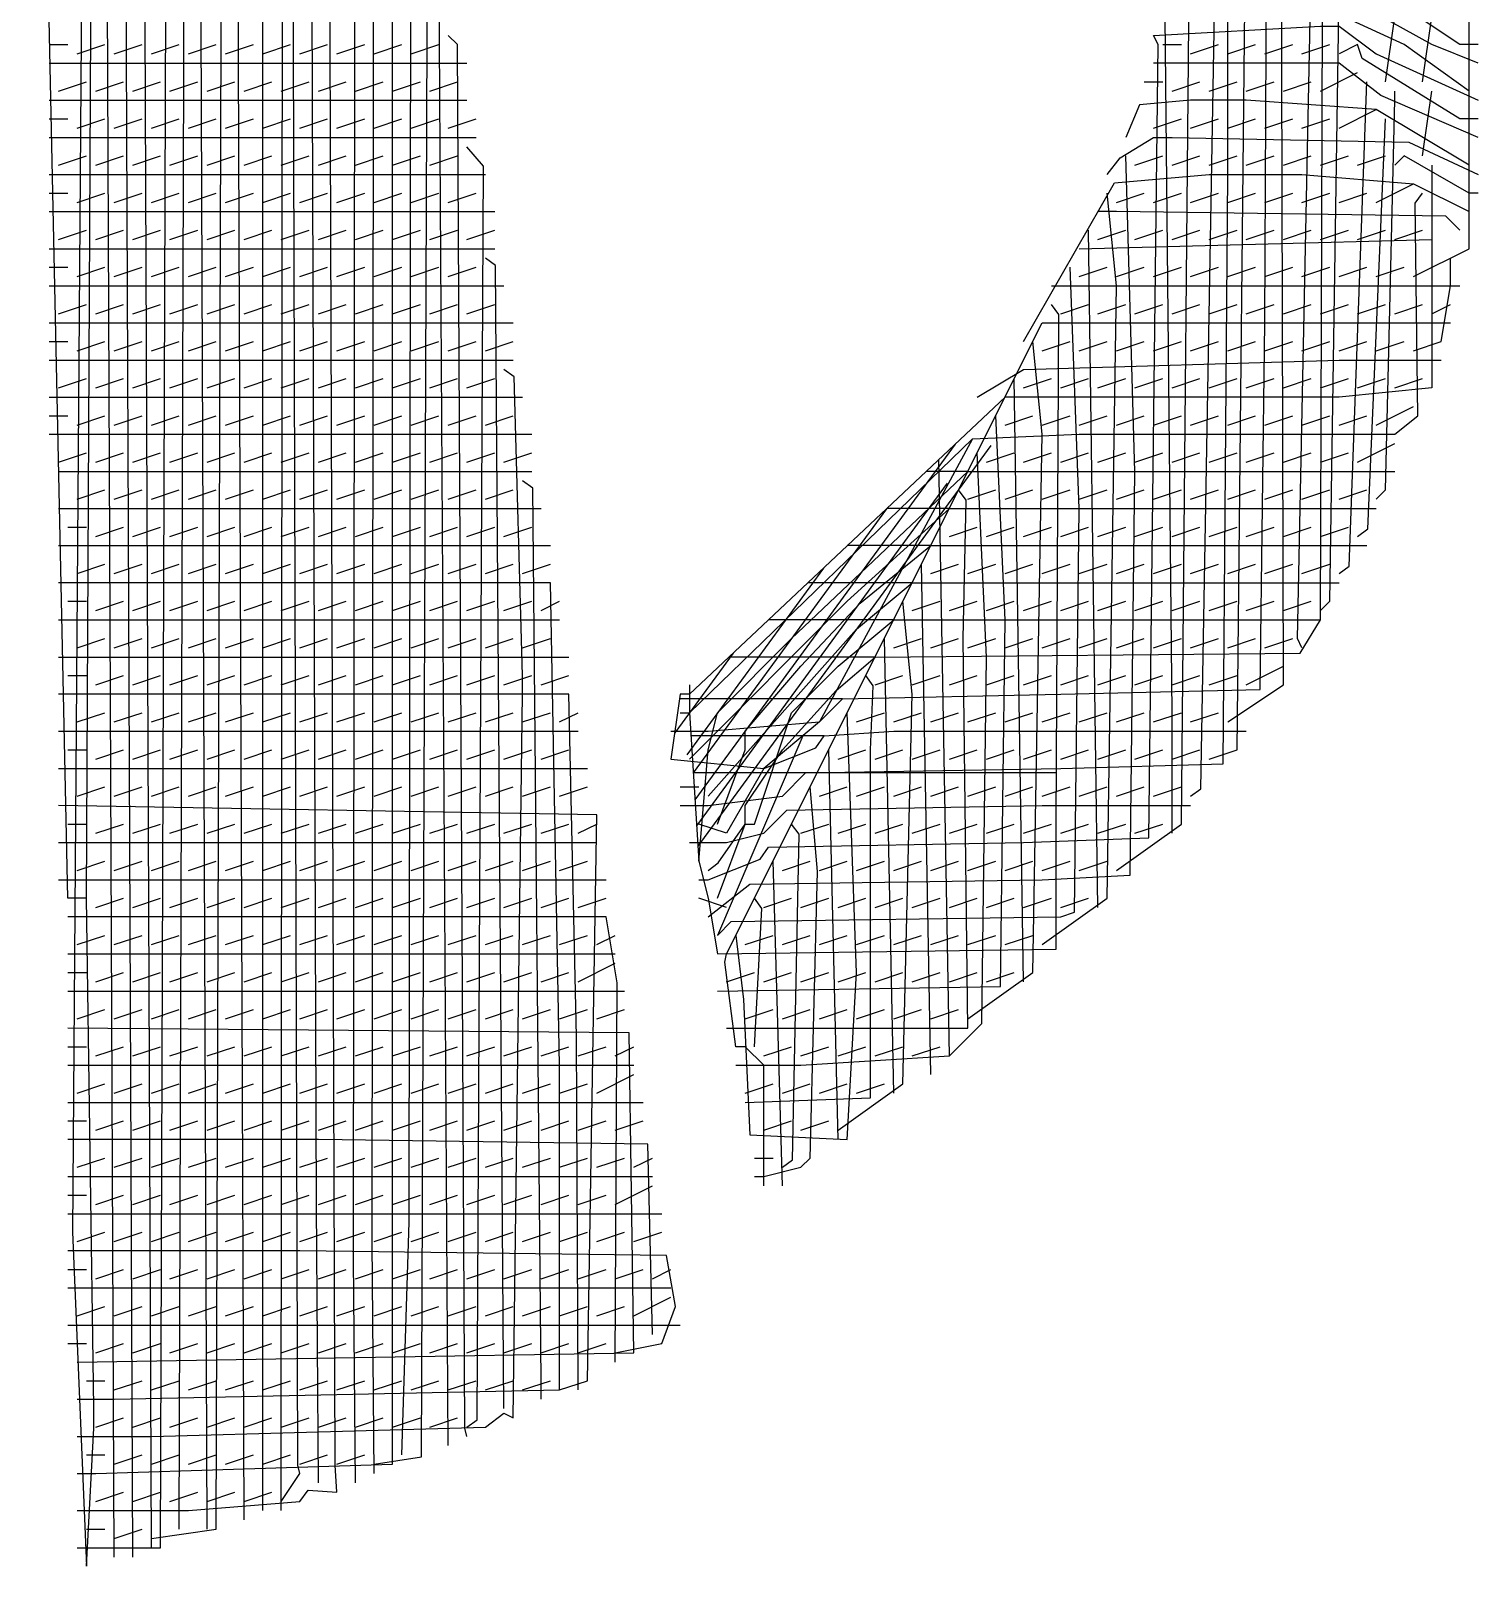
# Model space of a CAD drawing. Header units: inches. Extents: x -97096 to 280004, y -37912 to 97116.
# Drawn here: x 92687 to 93530, y 79913 to 80807 of the extents above; entities that cross this region are included whole.
import ezdxf

# ---------------------------------------------------------------- set-up
doc = ezdxf.new("R2010")
doc.units = ezdxf.units.IN
doc.header["$LTSCALE"] = 1000
doc.header["$MEASUREMENT"] = 0
doc.layers.add('GPS提资', color=1, linetype='Continuous')
doc.layers.add('TK', color=101, linetype='Continuous')

# ---------------------------------------------------------------- blocks, each defined once
blk = doc.blocks.new('A0-150')
at = {"layer": 'TK'}
for p, q in [((168410.32, 118481.29), (168321.16, 118316.48)), ((168400.19, 118478.27), (168248.68, 118271.08)), ((168420.93, 118477.4), (168250.36, 118244.14)), ((168407.62, 118462.38), (168383.3, 118462.38)), ((168395.5, 118455.5), (168249.62, 118256)), ((168360.11, 118440.56), (168247.7, 118286.82)), ((168396.81, 118440.76), (168360.33, 118440.76)), ((168386, 118419.15), (168337.37, 118419.15)), ((168323.44, 118406.04), (168243.95, 118297.33)), ((168375.19, 118397.53), (168314.4, 118397.53)), ((168364.39, 118375.92), (168291.44, 118375.92)), ((168270.85, 118356.55), (168236.87, 118310.07)), ((168353.58, 118354.3), (168268.47, 118354.3)), ((168334.67, 118329.99), (168239.71, 118329.99)), ((168321.16, 118316.48), (168288.73, 118289.46)), ((168323.86, 118308.37), (168246.35, 118308.37)), ((168311.43, 118308.37), (168261.72, 118192.19)), ((168459.11, 118286.76), (168247.7, 118286.76)), ((168288.73, 118289.46), (168267.12, 118251.63))]:
    blk.add_line(p, q, dxfattribs=at)
for points in [[(167975.32, 119289.15), (167975.32, 119283.75), (167953.7, 119251.33), (167948.3, 119251.33), (167921.28, 119175.67), (167894.26, 119143.25), (167886.16, 118019.27), (167894.26, 117824.74), (167898.58, 117905.25), (167898.58, 117917.14), (167894.26, 118213.81), (167883.45, 118213.81), (167864.54, 119100.02), (167864.54, 119229.71), (167899.67, 119254.03), (167905.07, 119251.33), (168001.8, 119293.47), (168007.74, 119289.15)], [(167996.93, 117857.16), (167996.93, 119299.96)], [(168007.74, 117862.56), (168018.55, 117878.78), (168017.47, 117883.64), (168013.14, 119283.75), (168002.34, 119294.56)], [(167986.12, 117851.76), (167980.72, 119251.33)], [(168007.74, 117857.16), (168008.82, 119245.38), (168013.14, 119251.33)], [(167932.09, 117840.95), (167969.91, 117846.35), (167974.24, 119180.54), (167969.91, 119229.71)], [(168029.35, 117873.37), (168028.27, 118034.94), (168023.95, 119218.9), (167986.12, 119218.9), (167894.26, 119186.48), (167888.86, 119181.08), (167861.84, 119175.67)], [(167964.51, 117846.35), (167959.11, 119208.1)], [(167948.3, 117846.35), (167952.62, 119180.54), (167948.3, 119186.48)], [(167888.86, 117835.55), (167937.49, 117835.55), (167941.81, 119127.58), (167937.49, 119164.87)], [(167888.86, 117857.16), (167953.7, 117857.16), (168018.55, 117862.56), (168023.41, 117869.05), (168040.16, 117867.97), (168039.08, 117883.64), (168034.76, 119154.06), (167953.7, 119154.06), (167923.98, 119151.36), (167910.47, 119137.85), (167878.05, 119132.44), (167861.84, 119132.44)], [(167932.09, 117835.55), (167926.68, 119143.25)], [(167921.28, 117830.14), (167915.88, 119121.64)], [(167910.47, 117830.14), (167905.07, 119100.02)], [(168050.97, 117873.37), (168049.89, 118003.6), (168050.97, 119089.21), (167861.84, 119089.21)], [(167894.26, 118213.81), (167898.58, 119072.46), (167894.26, 119078.41)], [(168061.78, 117878.78), (168060.7, 118013.33), (168061.78, 119024.37), (167861.84, 119024.37)], [(167888.86, 117878.78), (167899.67, 117878.78), (168072.58, 117884.18), (168072.58, 117889.58), (168072.58, 118959.52), (167867.24, 118959.52)], [(168526.5, 118251.63), (168526.5, 118321.88), (168521.09, 118862.26), (168516.77, 118868.2), (168516.77, 118921.16), (168521.09, 118927.1)], [(168077.99, 117889.58), (168082.31, 118025.22), (168083.39, 118894.68), (167867.24, 118894.68)], [(168494.08, 118230.02), (168531.9, 118257.04), (168537.31, 118829.83), (168542.71, 118883.87)], [(168240.1, 118267.85), (168256.31, 118267.85), (168299.54, 118273.25), (168313.05, 118286.76), (168461.65, 118289.46), (168556.22, 118292.16), (168558.92, 118635.3), (168558.92, 118878.47)], [(168537.31, 118273.25), (168543.25, 118277.57), (168553.52, 118862.26)], [(168061.78, 117884.18), (168089.34, 117888.5), (168093.12, 118813.08), (168088.8, 118840.64), (168083.39, 118846.04)], [(168667, 118575.86), (168699.42, 118592.07), (168699.42, 118721.76), (168699.42, 118754.18), (168694.01, 118775.8), (168677.8, 118773.09), (168548.11, 118851.45), (168521.09, 118851.45)], [(168548.11, 118294.86), (168564.32, 118300.27), (168569.73, 118808.22), (168575.13, 118819.03)], [(168558.92, 118316.48), (168591.34, 118338.09), (168590.26, 118769.85), (168591.34, 118813.62)], [(168234.7, 118311.08), (168256.31, 118311.08), (168321.16, 118316.48), (168334.67, 118329.99), (168461.65, 118332.69), (168577.83, 118335.39), (168580.54, 118548.84), (168581.62, 118791.47), (168585.94, 118797.41)], [(168105.01, 117894.99), (168099.6, 118775.8), (168094.2, 118781.2)], [(168704.82, 118710.95), (168694.01, 118710.95), (168596.75, 118775.8), (168591.34, 118770.39)], [(168704.82, 118700.14), (168677.8, 118710.95), (168580.54, 118764.99), (168526.5, 118764.99)], [(168602.15, 118359.71), (168599.45, 118365.11), (168607.55, 118754.18)], [(168612.96, 118381.32), (168618.36, 118386.73), (168623.77, 118743.37), (168623.77, 118748.78)], [(168699.42, 118683.93), (168661.59, 118710.95), (168591.34, 118743.37), (168521.09, 118743.37)], [(168261.72, 118213.81), (168277.93, 118257.04), (168277.93, 118267.85), (168299.54, 118300.27), (168330.88, 118334.85), (168353.58, 118354.3), (168601.07, 118356.47), (168612.96, 118375.92), (168614.04, 118726.62), (168618.36, 118732.57)], [(168250.91, 118224.62), (168256.31, 118224.62), (168286.57, 118236.5), (168291.44, 118243.53), (168440.04, 118246.23), (168512.99, 118248.93), (168518.39, 118710.95), (168515.69, 118716.36), (168612.96, 118721.76), (168623.77, 118721.76), (168645.38, 118705.55), (168704.82, 118678.53)], [(168650.78, 118689.34), (168656.19, 118727.16)], [(168672.4, 118689.34), (168677.8, 118727.16)], [(168115.81, 117900.39), (168114.73, 117905.25), (168110.41, 118710.95), (168105.01, 118716.36)], [(167872.65, 118710.95), (167883.45, 118710.95)], [(167888.86, 118705.55), (167905.07, 118710.95)], [(167910.47, 118705.55), (167926.68, 118710.95)], [(167932.09, 118705.55), (167948.3, 118710.95)], [(167953.7, 118705.55), (167969.91, 118710.95)], [(167975.32, 118705.55), (167991.53, 118710.95)], [(167996.93, 118705.55), (168013.14, 118710.95)], [(168018.55, 118705.55), (168034.76, 118710.95)], [(168040.16, 118705.55), (168056.37, 118710.95)], [(168061.78, 118705.55), (168077.99, 118710.95)], [(168083.39, 118705.55), (168099.6, 118710.95)], [(168521.09, 118710.95), (168531.9, 118710.95)], [(168537.31, 118705.55), (168553.52, 118710.95)], [(168558.92, 118705.55), (168575.13, 118710.95)], [(168580.54, 118705.55), (168596.75, 118710.95)], [(168602.15, 118705.55), (168618.36, 118710.95)], [(168704.82, 118667.72), (168694.01, 118667.72), (168637.28, 118702.85), (168634.57, 118710.95), (168623.77, 118705.55)], [(167872.65, 118700.14), (168115.81, 118700.14)], [(168704.82, 118656.91), (168648.08, 118681.23), (168623.77, 118700.14), (168515.69, 118700.14)], [(168612.96, 118683.93), (168634.57, 118694.74)], [(167878.05, 118683.93), (167894.26, 118689.34)], [(167899.67, 118683.93), (167915.88, 118689.34)], [(167921.28, 118683.93), (167937.49, 118689.34)], [(167942.9, 118683.93), (167959.11, 118689.34)], [(167964.51, 118683.93), (167980.72, 118689.34)], [(167986.12, 118683.93), (168002.34, 118689.34)], [(168007.74, 118683.93), (168023.95, 118689.34)], [(168029.35, 118683.93), (168045.57, 118689.34)], [(168050.97, 118683.93), (168067.18, 118689.34)], [(168072.58, 118683.93), (168088.8, 118689.34)], [(168094.2, 118683.93), (168110.41, 118689.34)], [(168510.29, 118689.34), (168521.09, 118689.34)], [(168526.5, 118683.93), (168542.71, 118689.34)], [(168548.11, 118683.93), (168564.32, 118689.34)], [(168569.73, 118683.93), (168585.94, 118689.34)], [(168591.34, 118683.93), (168607.55, 118689.34)], [(168623.77, 118402.94), (168629.71, 118407.26), (168639.98, 118689.34)], [(167872.65, 118678.53), (168115.81, 118678.53)], [(168699.42, 118640.7), (168645.38, 118673.13), (168569.73, 118678.53), (168537.31, 118678.53), (168507.59, 118675.83), (168499.48, 118656.91)], [(168645.38, 118446.17), (168650.78, 118451.57), (168656.19, 118678.53), (168656.19, 118683.93)], [(168672.4, 118646.11), (168677.8, 118683.93)], [(167872.65, 118667.72), (167883.45, 118667.72)], [(167888.86, 118662.32), (167905.07, 118667.72)], [(167910.47, 118662.32), (167926.68, 118667.72)], [(167932.09, 118662.32), (167948.3, 118667.72)], [(167953.7, 118662.32), (167969.91, 118667.72)], [(167975.32, 118662.32), (167991.53, 118667.72)], [(167996.93, 118662.32), (168013.14, 118667.72)], [(168018.55, 118662.32), (168034.76, 118667.72)], [(168040.16, 118662.32), (168056.37, 118667.72)], [(168061.78, 118662.32), (168077.99, 118667.72)], [(168083.39, 118662.32), (168099.6, 118667.72)], [(168105.01, 118662.32), (168121.22, 118667.72)], [(168515.69, 118662.32), (168531.9, 118667.72)], [(168537.31, 118662.32), (168553.52, 118667.72)], [(168558.92, 118662.32), (168575.13, 118667.72)], [(168580.54, 118662.32), (168596.75, 118667.72)], [(168602.15, 118662.32), (168618.36, 118667.72)], [(168623.77, 118662.32), (168645.38, 118673.13)], [(168634.57, 118424.55), (168640.52, 118428.88), (168650.78, 118667.72)], [(167872.65, 118656.91), (168121.22, 118656.91)], [(168115.81, 117905.79), (168121.76, 117910.12), (168125.54, 118640.16), (168115.81, 118651.51)], [(168488.67, 118635.3), (168496.24, 118645.03), (168515.69, 118656.91), (168526.5, 118656.91), (168664.29, 118654.21), (168704.82, 118635.3)], [(167878.05, 118640.7), (167894.26, 118646.11)], [(167899.67, 118640.7), (167915.88, 118646.11)], [(167921.28, 118640.7), (167937.49, 118646.11)], [(167942.9, 118640.7), (167959.11, 118646.11)], [(167964.51, 118640.7), (167980.72, 118646.11)], [(167986.12, 118640.7), (168002.34, 118646.11)], [(168007.74, 118640.7), (168023.95, 118646.11)], [(168029.35, 118640.7), (168045.57, 118646.11)], [(168050.97, 118640.7), (168067.18, 118646.11)], [(168072.58, 118640.7), (168088.8, 118646.11)], [(168094.2, 118640.7), (168110.41, 118646.11)], [(168677.8, 118640.7), (168677.8, 118511.01), (168623.77, 118505.61), (168429.23, 118505.61), (168245.5, 118332.69), (168240.1, 118332.69), (168234.7, 118294.86), (168288.73, 118289.46), (168319, 118301.35), (168323.86, 118308.37), (168364.39, 118311.08), (168569.73, 118311.08)], [(168256.31, 118203), (168280.63, 118221.91), (168450.85, 118224.62), (168502.18, 118227.32), (168504.88, 118462.38), (168499.48, 118646.11)], [(168504.88, 118640.7), (168521.09, 118646.11)], [(168526.5, 118640.7), (168542.71, 118646.11)], [(168548.11, 118640.7), (168564.32, 118646.11)], [(168569.73, 118640.7), (168585.94, 118646.11)], [(168591.34, 118640.7), (168607.55, 118646.11)], [(168612.96, 118640.7), (168629.17, 118646.11)], [(168634.57, 118640.7), (168650.78, 118646.11)], [(168704.82, 118624.49), (168699.42, 118624.49), (168661.59, 118646.11), (168656.19, 118640.7)], [(167872.65, 118635.3), (168126.62, 118635.3)], [(168440.04, 118538.03), (168493, 118630.44), (168548.11, 118635.3), (168602.15, 118635.3), (168667, 118629.9), (168699.42, 118613.68)], [(167872.65, 118624.49), (167883.45, 118624.49)], [(167888.86, 118619.09), (167905.07, 118624.49)], [(167910.47, 118619.09), (167926.68, 118624.49)], [(167932.09, 118619.09), (167948.3, 118624.49)], [(167953.7, 118619.09), (167969.91, 118624.49)], [(167975.32, 118619.09), (167991.53, 118624.49)], [(167996.93, 118619.09), (168013.14, 118624.49)], [(168018.55, 118619.09), (168034.76, 118624.49)], [(168040.16, 118619.09), (168056.37, 118624.49)], [(168061.78, 118619.09), (168077.99, 118624.49)], [(168083.39, 118619.09), (168099.6, 118624.49)], [(168105.01, 118619.09), (168121.22, 118624.49)], [(168240.1, 118321.88), (168245.5, 118321.88), (168410.32, 118481.29), (168472.46, 118483.99), (168656.19, 118483.99), (168669.7, 118494.8), (168668.08, 118618.55), (168672.4, 118624.49)], [(168450.85, 118186.79), (168488.67, 118213.81), (168494.08, 118570.45), (168488.67, 118624.49)], [(168494.08, 118619.09), (168510.29, 118624.49)], [(168515.69, 118619.09), (168531.9, 118624.49)], [(168537.31, 118619.09), (168553.52, 118624.49)], [(168558.92, 118619.09), (168575.13, 118624.49)], [(168580.54, 118619.09), (168596.75, 118624.49)], [(168602.15, 118619.09), (168618.36, 118624.49)], [(168623.77, 118619.09), (168639.98, 118624.49)], [(168645.38, 118619.09), (168667, 118629.9)], [(167872.65, 118613.68), (168132.03, 118613.68)], [(168694.01, 118602.88), (168685.91, 118610.98), (168494.08, 118613.68), (168483.27, 118613.68)], [(167878.05, 118597.47), (167894.26, 118602.88)], [(167899.67, 118597.47), (167915.88, 118602.88)], [(167921.28, 118597.47), (167937.49, 118602.88)], [(167942.9, 118597.47), (167959.11, 118602.88)], [(167964.51, 118597.47), (167980.72, 118602.88)], [(167986.12, 118597.47), (168002.34, 118602.88)], [(168007.74, 118597.47), (168023.95, 118602.88)], [(168029.35, 118597.47), (168045.57, 118602.88)], [(168050.97, 118597.47), (168067.18, 118602.88)], [(168072.58, 118597.47), (168088.8, 118602.88)], [(168094.2, 118597.47), (168110.41, 118602.88)], [(168115.81, 118597.47), (168132.03, 118602.88)], [(168472.46, 118592.07), (168677.8, 118597.47)], [(168483.27, 118208.4), (168477.87, 118602.88)], [(168483.27, 118597.47), (168499.48, 118602.88)], [(168504.88, 118597.47), (168521.09, 118602.88)], [(168526.5, 118597.47), (168542.71, 118602.88)], [(168548.11, 118597.47), (168564.32, 118602.88)], [(168569.73, 118597.47), (168585.94, 118602.88)], [(168591.34, 118597.47), (168607.55, 118602.88)], [(168612.96, 118597.47), (168629.17, 118602.88)], [(168634.57, 118597.47), (168650.78, 118602.88)], [(168656.19, 118597.47), (168672.4, 118602.88)], [(167872.65, 118592.07), (168132.03, 118592.07)], [(168137.43, 117916.6), (168132.57, 118582.34), (168126.62, 118586.67)], [(168667, 118532.63), (168683.21, 118538.03), (168688.61, 118570.45), (168688.61, 118586.67)], [(167872.65, 118581.26), (167883.45, 118581.26)], [(167888.86, 118575.86), (167905.07, 118581.26)], [(167910.47, 118575.86), (167926.68, 118581.26)], [(167932.09, 118575.86), (167948.3, 118581.26)], [(167953.7, 118575.86), (167969.91, 118581.26)], [(167975.32, 118575.86), (167991.53, 118581.26)], [(167996.93, 118575.86), (168013.14, 118581.26)], [(168018.55, 118575.86), (168034.76, 118581.26)], [(168040.16, 118575.86), (168056.37, 118581.26)], [(168061.78, 118575.86), (168077.99, 118581.26)], [(168083.39, 118575.86), (168099.6, 118581.26)], [(168105.01, 118575.86), (168121.22, 118581.26)], [(168261.72, 118192.19), (168269.82, 118200.3), (168461.65, 118203), (168469.76, 118205.7), (168472.46, 118440.76), (168467.06, 118581.26)], [(168472.46, 118575.86), (168488.67, 118581.26)], [(168494.08, 118575.86), (168510.29, 118581.26)], [(168515.69, 118575.86), (168531.9, 118581.26)], [(168537.31, 118575.86), (168553.52, 118581.26)], [(168558.92, 118575.86), (168575.13, 118581.26)], [(168580.54, 118575.86), (168596.75, 118581.26)], [(168602.15, 118575.86), (168618.36, 118581.26)], [(168623.77, 118575.86), (168639.98, 118581.26)], [(168645.38, 118575.86), (168661.59, 118581.26)], [(167872.65, 118570.45), (168137.43, 118570.45)], [(168456.25, 118570.45), (168694.01, 118570.45)], [(167878.05, 118554.24), (167894.26, 118559.65)], [(167899.67, 118554.24), (167915.88, 118559.65)], [(167921.28, 118554.24), (167937.49, 118559.65)], [(167942.9, 118554.24), (167959.11, 118559.65)], [(167964.51, 118554.24), (167980.72, 118559.65)], [(167986.12, 118554.24), (168002.34, 118559.65)], [(168007.74, 118554.24), (168023.95, 118559.65)], [(168029.35, 118554.24), (168045.57, 118559.65)], [(168050.97, 118554.24), (168067.18, 118559.65)], [(168072.58, 118554.24), (168088.8, 118559.65)], [(168094.2, 118554.24), (168110.41, 118559.65)], [(168115.81, 118554.24), (168132.03, 118559.65)], [(168245.5, 118338.09), (168245.5, 118321.88), (168250.91, 118235.42), (168256.31, 118213.81), (168261.72, 118181.39), (168458.95, 118184.09), (168458.95, 118257.04), (168460.57, 118553.7), (168456.25, 118559.65)], [(168461.65, 118554.24), (168477.87, 118559.65)], [(168483.27, 118554.24), (168499.48, 118559.65)], [(168504.88, 118554.24), (168521.09, 118559.65)], [(168526.5, 118554.24), (168542.71, 118559.65)], [(168548.11, 118554.24), (168564.32, 118559.65)], [(168569.73, 118554.24), (168585.94, 118559.65)], [(168591.34, 118554.24), (168607.55, 118559.65)], [(168612.96, 118554.24), (168629.17, 118559.65)], [(168634.57, 118554.24), (168650.78, 118559.65)], [(168656.19, 118554.24), (168672.4, 118559.65)], [(168677.8, 118554.24), (168688.61, 118559.65)], [(167872.65, 118548.84), (168142.83, 118548.84)], [(168288.73, 118046.29), (168288.73, 118116.54), (168277.93, 118127.35), (168272.52, 118127.35), (168266.04, 118176.52), (168267.12, 118181.39), (168450.85, 118548.84), (168688.61, 118548.84)], [(167872.65, 118538.03), (167883.45, 118538.03)], [(167888.86, 118532.63), (167905.07, 118538.03)], [(167910.47, 118532.63), (167926.68, 118538.03)], [(167932.09, 118532.63), (167948.3, 118538.03)], [(167953.7, 118532.63), (167969.91, 118538.03)], [(167975.32, 118532.63), (167991.53, 118538.03)], [(167996.93, 118532.63), (168013.14, 118538.03)], [(168018.55, 118532.63), (168034.76, 118538.03)], [(168040.16, 118532.63), (168056.37, 118538.03)], [(168061.78, 118532.63), (168077.99, 118538.03)], [(168083.39, 118532.63), (168099.6, 118538.03)], [(168105.01, 118532.63), (168121.22, 118538.03)], [(168126.62, 118532.63), (168142.83, 118538.03)], [(168407.62, 118143.56), (168445.44, 118170.58), (168450.85, 118483.99), (168445.44, 118538.03)], [(168450.85, 118532.63), (168467.06, 118538.03)], [(168472.46, 118532.63), (168488.67, 118538.03)], [(168494.08, 118532.63), (168510.29, 118538.03)], [(168515.69, 118532.63), (168531.9, 118538.03)], [(168537.31, 118532.63), (168553.52, 118538.03)], [(168558.92, 118532.63), (168575.13, 118538.03)], [(168580.54, 118532.63), (168596.75, 118538.03)], [(168602.15, 118532.63), (168618.36, 118538.03)], [(168623.77, 118532.63), (168639.98, 118538.03)], [(168645.38, 118532.63), (168661.59, 118538.03)], [(167872.65, 118527.22), (168142.83, 118527.22)], [(168413.02, 118505.61), (168440.04, 118521.82), (168623.77, 118527.22), (168683.21, 118527.22)], [(167878.05, 118511.01), (167894.26, 118516.42)], [(167888.86, 117900.39), (167932.09, 117900.39), (168126.62, 117905.79), (168137.43, 117913.9), (168142.83, 117911.2), (168148.24, 118332.69), (168148.24, 118343.5), (168143.37, 118517.5), (168137.43, 118521.82)], [(167899.67, 118511.01), (167915.88, 118516.42)], [(167921.28, 118511.01), (167937.49, 118516.42)], [(167942.9, 118511.01), (167959.11, 118516.42)], [(167964.51, 118511.01), (167980.72, 118516.42)], [(167986.12, 118511.01), (168002.34, 118516.42)], [(168007.74, 118511.01), (168023.95, 118516.42)], [(168029.35, 118511.01), (168045.57, 118516.42)], [(168050.97, 118511.01), (168067.18, 118516.42)], [(168072.58, 118511.01), (168088.8, 118516.42)], [(168094.2, 118511.01), (168110.41, 118516.42)], [(168115.81, 118511.01), (168132.03, 118516.42)], [(168440.04, 118165.17), (168434.64, 118516.42)], [(168440.04, 118511.01), (168456.25, 118516.42)], [(168461.65, 118511.01), (168477.87, 118516.42)], [(168483.27, 118511.01), (168499.48, 118516.42)], [(168504.88, 118511.01), (168521.09, 118516.42)], [(168526.5, 118511.01), (168542.71, 118516.42)], [(168548.11, 118511.01), (168564.32, 118516.42)], [(168569.73, 118511.01), (168585.94, 118516.42)], [(168591.34, 118511.01), (168607.55, 118516.42)], [(168612.96, 118511.01), (168629.17, 118516.42)], [(168634.57, 118511.01), (168650.78, 118516.42)], [(168656.19, 118511.01), (168672.4, 118516.42)], [(167872.65, 118505.61), (168148.24, 118505.61)], [(168645.38, 118489.4), (168667, 118500.21)], [(167872.65, 118494.8), (167883.45, 118494.8)], [(167888.86, 118489.4), (167905.07, 118494.8)], [(167910.47, 118489.4), (167926.68, 118494.8)], [(167932.09, 118489.4), (167948.3, 118494.8)], [(167953.7, 118489.4), (167969.91, 118494.8)], [(167975.32, 118489.4), (167991.53, 118494.8)], [(167996.93, 118489.4), (168013.14, 118494.8)], [(168018.55, 118489.4), (168034.76, 118494.8)], [(168040.16, 118489.4), (168056.37, 118494.8)], [(168061.78, 118489.4), (168077.99, 118494.8)], [(168083.39, 118489.4), (168099.6, 118494.8)], [(168105.01, 118489.4), (168121.22, 118494.8)], [(168126.62, 118489.4), (168142.83, 118494.8)], [(168261.72, 118159.77), (168426.53, 118162.47), (168429.23, 118375.92), (168423.83, 118494.8)], [(168429.23, 118489.4), (168445.44, 118494.8)], [(168450.85, 118489.4), (168467.06, 118494.8)], [(168472.46, 118489.4), (168488.67, 118494.8)], [(168494.08, 118489.4), (168510.29, 118494.8)], [(168515.69, 118489.4), (168531.9, 118494.8)], [(168537.31, 118489.4), (168553.52, 118494.8)], [(168558.92, 118489.4), (168575.13, 118494.8)], [(168580.54, 118489.4), (168596.75, 118494.8)], [(168602.15, 118489.4), (168618.36, 118494.8)], [(168623.77, 118489.4), (168639.98, 118494.8)], [(167872.65, 118483.99), (168153.64, 118483.99)], [(167878.05, 118467.78), (167894.26, 118473.19)], [(167899.67, 118467.78), (167915.88, 118473.19)], [(167921.28, 118467.78), (167937.49, 118473.19)], [(167942.9, 118467.78), (167959.11, 118473.19)], [(167964.51, 118467.78), (167980.72, 118473.19)], [(167986.12, 118467.78), (168002.34, 118473.19)], [(168007.74, 118467.78), (168023.95, 118473.19)], [(168029.35, 118467.78), (168045.57, 118473.19)], [(168050.97, 118467.78), (168067.18, 118473.19)], [(168072.58, 118467.78), (168088.8, 118473.19)], [(168094.2, 118467.78), (168110.41, 118473.19)], [(168115.81, 118467.78), (168132.03, 118473.19)], [(168137.43, 118467.78), (168153.64, 118473.19)], [(168272.52, 118116.54), (168310.35, 118116.54), (168396.81, 118121.94), (168415.72, 118140.86), (168418.42, 118354.3), (168413.02, 118473.19)], [(168418.42, 118467.78), (168434.64, 118473.19)], [(168440.04, 118467.78), (168456.25, 118473.19)], [(168461.65, 118467.78), (168477.87, 118473.19)], [(168483.27, 118467.78), (168499.48, 118473.19)], [(168504.88, 118467.78), (168521.09, 118473.19)], [(168526.5, 118467.78), (168542.71, 118473.19)], [(168548.11, 118467.78), (168564.32, 118473.19)], [(168569.73, 118467.78), (168585.94, 118473.19)], [(168591.34, 118467.78), (168607.55, 118473.19)], [(168612.96, 118467.78), (168629.17, 118473.19)], [(168634.57, 118467.78), (168656.19, 118478.59)], [(167878.05, 118462.38), (168153.64, 118462.38)], [(168250.91, 118235.42), (168256.31, 118300.27), (168261.72, 118321.88), (168304.95, 118365.11), (168407.62, 118462.38), (168656.19, 118462.38)], [(168396.81, 118121.94), (168390.71, 118469.36)], [(168159.04, 117922.01), (168159.04, 117932.81), (168154.18, 118452.65), (168148.24, 118456.98)], [(167888.86, 118446.17), (167905.07, 118451.57)], [(167910.47, 118446.17), (167926.68, 118451.57)], [(167932.09, 118446.17), (167948.3, 118451.57)], [(167953.7, 118446.17), (167969.91, 118451.57)], [(167975.32, 118446.17), (167991.53, 118451.57)], [(167996.93, 118446.17), (168013.14, 118451.57)], [(168018.55, 118446.17), (168034.76, 118451.57)], [(168040.16, 118446.17), (168056.37, 118451.57)], [(168061.78, 118446.17), (168077.99, 118451.57)], [(168083.39, 118446.17), (168099.6, 118451.57)], [(168105.01, 118446.17), (168121.22, 118451.57)], [(168126.62, 118446.17), (168142.83, 118451.57)], [(168267.12, 118138.16), (168407.62, 118138.16), (168404.91, 118365.11), (168406.54, 118445.63), (168402.21, 118451.57)], [(168407.62, 118446.17), (168423.83, 118451.57)], [(168429.23, 118446.17), (168445.44, 118451.57)], [(168450.85, 118446.17), (168467.06, 118451.57)], [(168472.46, 118446.17), (168488.67, 118451.57)], [(168494.08, 118446.17), (168510.29, 118451.57)], [(168515.69, 118446.17), (168531.9, 118451.57)], [(168537.31, 118446.17), (168553.52, 118451.57)], [(168558.92, 118446.17), (168575.13, 118451.57)], [(168580.54, 118446.17), (168596.75, 118451.57)], [(168602.15, 118446.17), (168618.36, 118451.57)], [(168623.77, 118446.17), (168639.98, 118451.57)], [(167878.05, 118440.76), (168159.04, 118440.76)], [(168245.5, 118294.86), (168337.37, 118386.73), (168396.81, 118440.76), (168645.38, 118440.76)], [(167883.45, 118429.96), (167894.26, 118429.96)], [(167899.67, 118424.55), (167915.88, 118429.96)], [(167921.28, 118424.55), (167937.49, 118429.96)], [(167942.9, 118424.55), (167959.11, 118429.96)], [(167964.51, 118424.55), (167980.72, 118429.96)], [(167986.12, 118424.55), (168002.34, 118429.96)], [(168007.74, 118424.55), (168023.95, 118429.96)], [(168029.35, 118424.55), (168045.57, 118429.96)], [(168050.97, 118424.55), (168067.18, 118429.96)], [(168072.58, 118424.55), (168088.8, 118429.96)], [(168094.2, 118424.55), (168110.41, 118429.96)], [(168115.81, 118424.55), (168132.03, 118429.96)], [(168137.43, 118424.55), (168153.64, 118429.96)], [(168396.81, 118424.55), (168413.02, 118429.96)], [(168418.42, 118424.55), (168434.64, 118429.96)], [(168440.04, 118424.55), (168456.25, 118429.96)], [(168461.65, 118424.55), (168477.87, 118429.96)], [(168483.27, 118424.55), (168499.48, 118429.96)], [(168504.88, 118424.55), (168521.09, 118429.96)], [(168526.5, 118424.55), (168542.71, 118429.96)], [(168548.11, 118424.55), (168564.32, 118429.96)], [(168569.73, 118424.55), (168585.94, 118429.96)], [(168591.34, 118424.55), (168607.55, 118429.96)], [(168612.96, 118424.55), (168629.17, 118429.96)], [(167878.05, 118419.15), (168164.45, 118419.15)], [(168261.72, 118257.04), (168277.93, 118300.27), (168277.93, 118311.08), (168310.35, 118348.9), (168344.93, 118385.65), (168386, 118419.15), (168639.98, 118419.15)], [(167888.86, 118402.94), (167905.07, 118408.34)], [(167910.47, 118402.94), (167926.68, 118408.34)], [(167932.09, 118402.94), (167948.3, 118408.34)], [(167953.7, 118402.94), (167969.91, 118408.34)], [(167975.32, 118402.94), (167991.53, 118408.34)], [(167996.93, 118402.94), (168013.14, 118408.34)], [(168018.55, 118402.94), (168034.76, 118408.34)], [(168040.16, 118402.94), (168056.37, 118408.34)], [(168061.78, 118402.94), (168077.99, 118408.34)], [(168083.39, 118402.94), (168099.6, 118408.34)], [(168105.01, 118402.94), (168121.22, 118408.34)], [(168126.62, 118402.94), (168142.83, 118408.34)], [(168148.24, 118402.94), (168164.45, 118408.34)], [(168386, 118111.14), (168380.6, 118408.34)], [(168386, 118402.94), (168402.21, 118408.34)], [(168407.62, 118402.94), (168423.83, 118408.34)], [(168429.23, 118402.94), (168445.44, 118408.34)], [(168450.85, 118402.94), (168467.06, 118408.34)], [(168472.46, 118402.94), (168488.67, 118408.34)], [(168494.08, 118402.94), (168510.29, 118408.34)], [(168515.69, 118402.94), (168531.9, 118408.34)], [(168537.31, 118402.94), (168553.52, 118408.34)], [(168558.92, 118402.94), (168575.13, 118408.34)], [(168580.54, 118402.94), (168596.75, 118408.34)], [(168602.15, 118402.94), (168618.36, 118408.34)], [(168169.85, 117927.41), (168169.85, 118116.54), (168164.45, 118397.53), (167878.05, 118397.53)], [(168256.31, 118273.25), (168342.77, 118370.52), (168375.19, 118397.53), (168623.77, 118397.53)], [(167883.45, 118386.73), (167894.26, 118386.73)], [(167899.67, 118381.32), (167915.88, 118386.73)], [(167921.28, 118381.32), (167937.49, 118386.73)], [(167942.9, 118381.32), (167959.11, 118386.73)], [(167964.51, 118381.32), (167980.72, 118386.73)], [(167986.12, 118381.32), (168002.34, 118386.73)], [(168007.74, 118381.32), (168023.95, 118386.73)], [(168029.35, 118381.32), (168045.57, 118386.73)], [(168050.97, 118381.32), (168067.18, 118386.73)], [(168072.58, 118381.32), (168088.8, 118386.73)], [(168094.2, 118381.32), (168110.41, 118386.73)], [(168115.81, 118381.32), (168132.03, 118386.73)], [(168137.43, 118381.32), (168153.64, 118386.73)], [(168159.04, 118381.32), (168169.85, 118386.73)], [(168331.96, 118078.71), (168369.79, 118105.73), (168375.19, 118332.69), (168369.79, 118386.73)], [(168375.19, 118381.32), (168391.41, 118386.73)], [(168396.81, 118381.32), (168413.02, 118386.73)], [(168418.42, 118381.32), (168434.64, 118386.73)], [(168440.04, 118381.32), (168456.25, 118386.73)], [(168461.65, 118381.32), (168477.87, 118386.73)], [(168483.27, 118381.32), (168499.48, 118386.73)], [(168504.88, 118381.32), (168521.09, 118386.73)], [(168526.5, 118381.32), (168542.71, 118386.73)], [(168548.11, 118381.32), (168564.32, 118386.73)], [(168569.73, 118381.32), (168585.94, 118386.73)], [(168591.34, 118381.32), (168607.55, 118386.73)], [(167878.05, 118375.92), (168169.85, 118375.92)], [(168256.31, 118230.02), (168262.26, 118234.34), (168277.93, 118257.04), (168283.33, 118257.04), (168304.95, 118321.88), (168331.96, 118348.9), (168364.39, 118375.92), (168612.96, 118375.92)], [(167888.86, 118359.71), (167905.07, 118365.11)], [(167910.47, 118359.71), (167926.68, 118365.11)], [(167932.09, 118359.71), (167948.3, 118365.11)], [(167953.7, 118359.71), (167969.91, 118365.11)], [(167975.32, 118359.71), (167991.53, 118365.11)], [(167996.93, 118359.71), (168013.14, 118365.11)], [(168018.55, 118359.71), (168034.76, 118365.11)], [(168040.16, 118359.71), (168056.37, 118365.11)], [(168061.78, 118359.71), (168077.99, 118365.11)], [(168083.39, 118359.71), (168099.6, 118365.11)], [(168105.01, 118359.71), (168121.22, 118365.11)], [(168126.62, 118359.71), (168142.83, 118365.11)], [(168148.24, 118359.71), (168164.45, 118365.11)], [(168364.39, 118100.33), (168358.98, 118365.11)], [(168364.39, 118359.71), (168380.6, 118365.11)], [(168386, 118359.71), (168402.21, 118365.11)], [(168407.62, 118359.71), (168423.83, 118365.11)], [(168429.23, 118359.71), (168445.44, 118365.11)], [(168450.85, 118359.71), (168467.06, 118365.11)], [(168472.46, 118359.71), (168488.67, 118365.11)], [(168494.08, 118359.71), (168510.29, 118365.11)], [(168515.69, 118359.71), (168531.9, 118365.11)], [(168537.31, 118359.71), (168553.52, 118365.11)], [(168558.92, 118359.71), (168575.13, 118365.11)], [(168580.54, 118359.71), (168596.75, 118365.11)], [(167878.05, 118354.3), (168175.26, 118354.3)], [(168569.73, 118338.09), (168591.34, 118348.9)], [(167883.45, 118343.5), (167894.26, 118343.5)], [(167899.67, 118338.09), (167915.88, 118343.5)], [(167921.28, 118338.09), (167937.49, 118343.5)], [(167942.9, 118338.09), (167959.11, 118343.5)], [(167964.51, 118338.09), (167980.72, 118343.5)], [(167986.12, 118338.09), (168002.34, 118343.5)], [(168007.74, 118338.09), (168023.95, 118343.5)], [(168029.35, 118338.09), (168045.57, 118343.5)], [(168050.97, 118338.09), (168067.18, 118343.5)], [(168072.58, 118338.09), (168088.8, 118343.5)], [(168094.2, 118338.09), (168110.41, 118343.5)], [(168115.81, 118338.09), (168132.03, 118343.5)], [(168137.43, 118338.09), (168153.64, 118343.5)], [(168159.04, 118338.09), (168175.26, 118343.5)], [(168277.93, 118094.93), (168350.88, 118097.63), (168350.88, 118300.27), (168352.5, 118337.55), (168348.18, 118343.5)], [(168353.58, 118338.09), (168369.79, 118343.5)], [(168375.19, 118338.09), (168391.41, 118343.5)], [(168396.81, 118338.09), (168413.02, 118343.5)], [(168418.42, 118338.09), (168434.64, 118343.5)], [(168440.04, 118338.09), (168456.25, 118343.5)], [(168461.65, 118338.09), (168477.87, 118343.5)], [(168483.27, 118338.09), (168499.48, 118343.5)], [(168504.88, 118338.09), (168521.09, 118343.5)], [(168526.5, 118338.09), (168542.71, 118343.5)], [(168548.11, 118338.09), (168564.32, 118343.5)], [(168180.66, 117927.41), (168179.58, 118133.29), (168175.26, 118332.69), (167878.05, 118332.69)], [(167888.86, 118316.48), (167905.07, 118321.88)], [(167910.47, 118316.48), (167926.68, 118321.88)], [(167932.09, 118316.48), (167948.3, 118321.88)], [(167953.7, 118316.48), (167969.91, 118321.88)], [(167975.32, 118316.48), (167991.53, 118321.88)], [(167996.93, 118316.48), (168013.14, 118321.88)], [(168018.55, 118316.48), (168034.76, 118321.88)], [(168040.16, 118316.48), (168056.37, 118321.88)], [(168061.78, 118316.48), (168077.99, 118321.88)], [(168083.39, 118316.48), (168099.6, 118321.88)], [(168105.01, 118316.48), (168121.22, 118321.88)], [(168126.62, 118316.48), (168142.83, 118321.88)], [(168148.24, 118316.48), (168164.45, 118321.88)], [(168169.85, 118316.48), (168180.66, 118321.88)], [(168272.52, 118192.19), (168276.85, 118154.91), (168280.63, 118076.01), (168337.37, 118073.31), (168342.77, 118170.58), (168337.37, 118321.88)], [(168342.77, 118316.48), (168358.98, 118321.88)], [(168364.39, 118316.48), (168380.6, 118321.88)], [(168386, 118316.48), (168402.21, 118321.88)], [(168407.62, 118316.48), (168423.83, 118321.88)], [(168429.23, 118316.48), (168445.44, 118321.88)], [(168450.85, 118316.48), (168467.06, 118321.88)], [(168472.46, 118316.48), (168488.67, 118321.88)], [(168494.08, 118316.48), (168510.29, 118321.88)], [(168515.69, 118316.48), (168531.9, 118321.88)], [(168537.31, 118316.48), (168553.52, 118321.88)], [(167878.05, 118311.08), (168180.66, 118311.08)], [(167883.45, 118300.27), (167894.26, 118300.27)], [(167899.67, 118294.86), (167915.88, 118300.27)], [(167921.28, 118294.86), (167937.49, 118300.27)], [(167942.9, 118294.86), (167959.11, 118300.27)], [(167964.51, 118294.86), (167980.72, 118300.27)], [(167986.12, 118294.86), (168002.34, 118300.27)], [(168007.74, 118294.86), (168023.95, 118300.27)], [(168029.35, 118294.86), (168045.57, 118300.27)], [(168050.97, 118294.86), (168067.18, 118300.27)], [(168072.58, 118294.86), (168088.8, 118300.27)], [(168094.2, 118294.86), (168110.41, 118300.27)], [(168115.81, 118294.86), (168132.03, 118300.27)], [(168137.43, 118294.86), (168153.64, 118300.27)], [(168159.04, 118294.86), (168175.26, 118300.27)], [(168331.96, 118073.31), (168326.56, 118300.27)], [(168331.96, 118294.86), (168348.18, 118300.27)], [(168353.58, 118294.86), (168369.79, 118300.27)], [(168375.19, 118294.86), (168391.41, 118300.27)], [(168396.81, 118294.86), (168413.02, 118300.27)], [(168418.42, 118294.86), (168434.64, 118300.27)], [(168440.04, 118294.86), (168456.25, 118300.27)], [(168461.65, 118294.86), (168477.87, 118300.27)], [(168483.27, 118294.86), (168499.48, 118300.27)], [(168504.88, 118294.86), (168521.09, 118300.27)], [(168526.5, 118294.86), (168542.71, 118300.27)], [(167878.05, 118289.46), (168186.06, 118289.46)], [(167888.86, 118273.25), (167905.07, 118278.65)], [(167910.47, 118273.25), (167926.68, 118278.65)], [(167932.09, 118273.25), (167948.3, 118278.65)], [(167953.7, 118273.25), (167969.91, 118278.65)], [(167975.32, 118273.25), (167991.53, 118278.65)], [(167996.93, 118273.25), (168013.14, 118278.65)], [(168018.55, 118273.25), (168034.76, 118278.65)], [(168040.16, 118273.25), (168056.37, 118278.65)], [(168061.78, 118273.25), (168077.99, 118278.65)], [(168083.39, 118273.25), (168099.6, 118278.65)], [(168105.01, 118273.25), (168121.22, 118278.65)], [(168126.62, 118273.25), (168142.83, 118278.65)], [(168148.24, 118273.25), (168164.45, 118278.65)], [(168169.85, 118273.25), (168186.06, 118278.65)], [(168240.1, 118278.65), (168250.91, 118278.65)], [(168283.33, 118051.7), (168288.73, 118051.7), (168310.35, 118057.1), (168315.75, 118062.5), (168320.08, 118229.48), (168315.75, 118278.65)], [(168321.16, 118273.25), (168337.37, 118278.65)], [(168342.77, 118273.25), (168358.98, 118278.65)], [(168364.39, 118273.25), (168380.6, 118278.65)], [(168386, 118273.25), (168402.21, 118278.65)], [(168407.62, 118273.25), (168423.83, 118278.65)], [(168429.23, 118273.25), (168445.44, 118278.65)], [(168450.85, 118273.25), (168467.06, 118278.65)], [(168472.46, 118273.25), (168488.67, 118278.65)], [(168494.08, 118273.25), (168510.29, 118278.65)], [(168515.69, 118273.25), (168531.9, 118278.65)], [(167888.86, 117922.01), (167910.47, 117922.01), (168169.85, 117927.41), (168186.06, 117932.81), (168191.47, 118262.44), (167878.05, 118267.85)], [(168245.5, 118246.23), (168267.12, 118246.23), (168288.73, 118251.63), (168302.24, 118265.14), (168450.85, 118267.85), (168537.31, 118267.85)], [(167883.45, 118257.04), (167894.26, 118257.04)], [(167899.67, 118251.63), (167915.88, 118257.04)], [(167921.28, 118251.63), (167937.49, 118257.04)], [(167942.9, 118251.63), (167959.11, 118257.04)], [(167964.51, 118251.63), (167980.72, 118257.04)], [(167986.12, 118251.63), (168002.34, 118257.04)], [(168007.74, 118251.63), (168023.95, 118257.04)], [(168029.35, 118251.63), (168045.57, 118257.04)], [(168050.97, 118251.63), (168067.18, 118257.04)], [(168072.58, 118251.63), (168088.8, 118257.04)], [(168094.2, 118251.63), (168110.41, 118257.04)], [(168115.81, 118251.63), (168132.03, 118257.04)], [(168137.43, 118251.63), (168153.64, 118257.04)], [(168159.04, 118251.63), (168175.26, 118257.04)], [(168180.66, 118251.63), (168191.47, 118257.04)], [(168267.12, 118251.63), (168250.91, 118257.04)], [(168299.54, 118057.1), (168305.49, 118061.42), (168309.27, 118251.09), (168304.95, 118257.04)], [(168310.35, 118251.63), (168326.56, 118257.04)], [(168331.96, 118251.63), (168348.18, 118257.04)], [(168353.58, 118251.63), (168369.79, 118257.04)], [(168375.19, 118251.63), (168391.41, 118257.04)], [(168396.81, 118251.63), (168413.02, 118257.04)], [(168418.42, 118251.63), (168434.64, 118257.04)], [(168440.04, 118251.63), (168456.25, 118257.04)], [(168461.65, 118251.63), (168477.87, 118257.04)], [(168483.27, 118251.63), (168499.48, 118257.04)], [(168504.88, 118251.63), (168521.09, 118257.04)], [(167878.05, 118246.23), (168191.47, 118246.23)], [(167888.86, 118230.02), (167905.07, 118235.42)], [(167910.47, 118230.02), (167926.68, 118235.42)], [(167932.09, 118230.02), (167948.3, 118235.42)], [(167953.7, 118230.02), (167969.91, 118235.42)], [(167975.32, 118230.02), (167991.53, 118235.42)], [(167996.93, 118230.02), (168013.14, 118235.42)], [(168018.55, 118230.02), (168034.76, 118235.42)], [(168040.16, 118230.02), (168056.37, 118235.42)], [(168061.78, 118230.02), (168077.99, 118235.42)], [(168083.39, 118230.02), (168099.6, 118235.42)], [(168105.01, 118230.02), (168121.22, 118235.42)], [(168126.62, 118230.02), (168142.83, 118235.42)], [(168148.24, 118230.02), (168164.45, 118235.42)], [(168169.85, 118230.02), (168186.06, 118235.42)], [(168299.54, 118046.29), (168294.14, 118235.42)], [(168299.54, 118230.02), (168315.75, 118235.42)], [(168321.16, 118230.02), (168337.37, 118235.42)], [(168342.77, 118230.02), (168358.98, 118235.42)], [(168364.39, 118230.02), (168380.6, 118235.42)], [(168386, 118230.02), (168402.21, 118235.42)], [(168407.62, 118230.02), (168423.83, 118235.42)], [(168429.23, 118230.02), (168445.44, 118235.42)], [(168450.85, 118230.02), (168467.06, 118235.42)], [(168472.46, 118230.02), (168488.67, 118235.42)], [(167878.05, 118224.62), (168196.87, 118224.62)], [(167899.67, 118208.4), (167915.88, 118213.81)], [(167921.28, 118208.4), (167937.49, 118213.81)], [(167942.9, 118208.4), (167959.11, 118213.81)], [(167964.51, 118208.4), (167980.72, 118213.81)], [(167986.12, 118208.4), (168002.34, 118213.81)], [(168007.74, 118208.4), (168023.95, 118213.81)], [(168029.35, 118208.4), (168045.57, 118213.81)], [(168050.97, 118208.4), (168067.18, 118213.81)], [(168072.58, 118208.4), (168088.8, 118213.81)], [(168094.2, 118208.4), (168110.41, 118213.81)], [(168115.81, 118208.4), (168132.03, 118213.81)], [(168137.43, 118208.4), (168153.64, 118213.81)], [(168159.04, 118208.4), (168175.26, 118213.81)], [(168180.66, 118208.4), (168196.87, 118213.81)], [(168267.12, 118208.4), (168250.91, 118213.81)], [(168283.33, 118127.35), (168287.65, 118207.86), (168283.33, 118213.81)], [(168288.73, 118208.4), (168304.95, 118213.81)], [(168310.35, 118208.4), (168326.56, 118213.81)], [(168331.96, 118208.4), (168348.18, 118213.81)], [(168353.58, 118208.4), (168369.79, 118213.81)], [(168375.19, 118208.4), (168391.41, 118213.81)], [(168396.81, 118208.4), (168413.02, 118213.81)], [(168418.42, 118208.4), (168434.64, 118213.81)], [(168440.04, 118208.4), (168456.25, 118213.81)], [(168461.65, 118208.4), (168477.87, 118213.81)], [(168202.27, 117943.62), (168203.36, 118164.63), (168196.87, 118203), (167883.45, 118203)], [(167888.86, 118186.79), (167905.07, 118192.19)], [(167910.47, 118186.79), (167926.68, 118192.19)], [(167932.09, 118186.79), (167948.3, 118192.19)], [(167953.7, 118186.79), (167969.91, 118192.19)], [(167975.32, 118186.79), (167991.53, 118192.19)], [(167996.93, 118186.79), (168013.14, 118192.19)], [(168018.55, 118186.79), (168034.76, 118192.19)], [(168040.16, 118186.79), (168056.37, 118192.19)], [(168061.78, 118186.79), (168077.99, 118192.19)], [(168083.39, 118186.79), (168099.6, 118192.19)], [(168105.01, 118186.79), (168121.22, 118192.19)], [(168126.62, 118186.79), (168142.83, 118192.19)], [(168148.24, 118186.79), (168164.45, 118192.19)], [(168169.85, 118186.79), (168186.06, 118192.19)], [(168191.47, 118186.79), (168202.27, 118192.19)], [(168277.93, 118186.79), (168294.14, 118192.19)], [(168299.54, 118186.79), (168315.75, 118192.19)], [(168321.16, 118186.79), (168337.37, 118192.19)], [(168342.77, 118186.79), (168358.98, 118192.19)], [(168364.39, 118186.79), (168380.6, 118192.19)], [(168386, 118186.79), (168402.21, 118192.19)], [(168407.62, 118186.79), (168423.83, 118192.19)], [(168429.23, 118186.79), (168445.44, 118192.19)], [(167883.45, 118181.39), (168202.27, 118181.39)], [(168180.66, 118165.17), (168202.27, 118175.98)], [(167883.45, 118170.58), (167894.26, 118170.58)], [(167899.67, 118165.17), (167915.88, 118170.58)], [(167921.28, 118165.17), (167937.49, 118170.58)], [(167942.9, 118165.17), (167959.11, 118170.58)], [(167964.51, 118165.17), (167980.72, 118170.58)], [(167986.12, 118165.17), (168002.34, 118170.58)], [(168007.74, 118165.17), (168023.95, 118170.58)], [(168029.35, 118165.17), (168045.57, 118170.58)], [(168050.97, 118165.17), (168067.18, 118170.58)], [(168072.58, 118165.17), (168088.8, 118170.58)], [(168094.2, 118165.17), (168110.41, 118170.58)], [(168115.81, 118165.17), (168132.03, 118170.58)], [(168137.43, 118165.17), (168153.64, 118170.58)], [(168159.04, 118165.17), (168175.26, 118170.58)], [(168267.12, 118165.17), (168283.33, 118170.58)], [(168288.73, 118165.17), (168304.95, 118170.58)], [(168310.35, 118165.17), (168326.56, 118170.58)], [(168331.96, 118165.17), (168348.18, 118170.58)], [(168353.58, 118165.17), (168369.79, 118170.58)], [(168375.19, 118165.17), (168391.41, 118170.58)], [(168396.81, 118165.17), (168413.02, 118170.58)], [(168418.42, 118165.17), (168434.64, 118170.58)], [(167883.45, 118159.77), (168207.68, 118159.77)], [(167888.86, 118143.56), (167905.07, 118148.96)], [(167910.47, 118143.56), (167926.68, 118148.96)], [(167932.09, 118143.56), (167948.3, 118148.96)], [(167953.7, 118143.56), (167969.91, 118148.96)], [(167975.32, 118143.56), (167991.53, 118148.96)], [(167996.93, 118143.56), (168013.14, 118148.96)], [(168018.55, 118143.56), (168034.76, 118148.96)], [(168040.16, 118143.56), (168056.37, 118148.96)], [(168061.78, 118143.56), (168077.99, 118148.96)], [(168083.39, 118143.56), (168099.6, 118148.96)], [(168105.01, 118143.56), (168121.22, 118148.96)], [(168126.62, 118143.56), (168142.83, 118148.96)], [(168148.24, 118143.56), (168164.45, 118148.96)], [(168169.85, 118143.56), (168186.06, 118148.96)], [(168191.47, 118143.56), (168207.68, 118148.96)], [(168277.93, 118143.56), (168294.14, 118148.96)], [(168299.54, 118143.56), (168315.75, 118148.96)], [(168321.16, 118143.56), (168337.37, 118148.96)], [(168342.77, 118143.56), (168358.98, 118148.96)], [(168364.39, 118143.56), (168380.6, 118148.96)], [(168386, 118143.56), (168402.21, 118148.96)], [(167888.86, 117943.62), (168213.08, 117949.02), (168210.38, 118135.45), (167883.45, 118138.16)], [(167883.45, 118127.35), (167894.26, 118127.35)], [(167899.67, 118121.94), (167915.88, 118127.35)], [(167921.28, 118121.94), (167937.49, 118127.35)], [(167942.9, 118121.94), (167959.11, 118127.35)], [(167964.51, 118121.94), (167980.72, 118127.35)], [(167986.12, 118121.94), (168002.34, 118127.35)], [(168007.74, 118121.94), (168023.95, 118127.35)], [(168029.35, 118121.94), (168045.57, 118127.35)], [(168050.97, 118121.94), (168067.18, 118127.35)], [(168072.58, 118121.94), (168088.8, 118127.35)], [(168094.2, 118121.94), (168110.41, 118127.35)], [(168115.81, 118121.94), (168132.03, 118127.35)], [(168137.43, 118121.94), (168153.64, 118127.35)], [(168159.04, 118121.94), (168175.26, 118127.35)], [(168180.66, 118121.94), (168196.87, 118127.35)], [(168202.27, 118121.94), (168213.08, 118127.35)], [(168288.73, 118121.94), (168304.95, 118127.35)], [(168310.35, 118121.94), (168326.56, 118127.35)], [(168331.96, 118121.94), (168348.18, 118127.35)], [(168353.58, 118121.94), (168369.79, 118127.35)], [(168375.19, 118121.94), (168391.41, 118127.35)], [(167883.45, 118116.54), (168213.08, 118116.54)], [(167888.86, 118100.33), (167905.07, 118105.73)], [(167910.47, 118100.33), (167926.68, 118105.73)], [(167932.09, 118100.33), (167948.3, 118105.73)], [(167953.7, 118100.33), (167969.91, 118105.73)], [(167975.32, 118100.33), (167991.53, 118105.73)], [(167996.93, 118100.33), (168013.14, 118105.73)], [(168018.55, 118100.33), (168034.76, 118105.73)], [(168040.16, 118100.33), (168056.37, 118105.73)], [(168061.78, 118100.33), (168077.99, 118105.73)], [(168083.39, 118100.33), (168099.6, 118105.73)], [(168105.01, 118100.33), (168121.22, 118105.73)], [(168126.62, 118100.33), (168142.83, 118105.73)], [(168148.24, 118100.33), (168164.45, 118105.73)], [(168169.85, 118100.33), (168186.06, 118105.73)], [(168191.47, 118100.33), (168213.08, 118111.14)], [(168277.93, 118100.33), (168294.14, 118105.73)], [(168299.54, 118100.33), (168315.75, 118105.73)], [(168321.16, 118100.33), (168337.37, 118105.73)], [(168342.77, 118100.33), (168358.98, 118105.73)], [(167883.45, 118094.93), (168218.49, 118094.93)], [(167883.45, 118084.12), (167894.26, 118084.12)], [(167899.67, 118078.71), (167915.88, 118084.12)], [(167921.28, 118078.71), (167937.49, 118084.12)], [(167942.9, 118078.71), (167959.11, 118084.12)], [(167964.51, 118078.71), (167980.72, 118084.12)], [(167986.12, 118078.71), (168002.34, 118084.12)], [(168007.74, 118078.71), (168023.95, 118084.12)], [(168029.35, 118078.71), (168045.57, 118084.12)], [(168050.97, 118078.71), (168067.18, 118084.12)], [(168072.58, 118078.71), (168088.8, 118084.12)], [(168094.2, 118078.71), (168110.41, 118084.12)], [(168115.81, 118078.71), (168132.03, 118084.12)], [(168137.43, 118078.71), (168153.64, 118084.12)], [(168159.04, 118078.71), (168175.26, 118084.12)], [(168180.66, 118078.71), (168196.87, 118084.12)], [(168202.27, 118078.71), (168218.49, 118084.12)], [(168288.73, 118078.71), (168304.95, 118084.12)], [(168310.35, 118078.71), (168326.56, 118084.12)], [(168223.89, 117959.83), (168221.19, 118070.61), (168029.35, 118073.31), (167883.45, 118073.31)], [(167888.86, 118057.1), (167905.07, 118062.5)], [(167910.47, 118057.1), (167926.68, 118062.5)], [(167932.09, 118057.1), (167948.3, 118062.5)], [(167953.7, 118057.1), (167969.91, 118062.5)], [(167975.32, 118057.1), (167991.53, 118062.5)], [(167996.93, 118057.1), (168013.14, 118062.5)], [(168018.55, 118057.1), (168034.76, 118062.5)], [(168040.16, 118057.1), (168056.37, 118062.5)], [(168061.78, 118057.1), (168077.99, 118062.5)], [(168083.39, 118057.1), (168099.6, 118062.5)], [(168105.01, 118057.1), (168121.22, 118062.5)], [(168126.62, 118057.1), (168142.83, 118062.5)], [(168148.24, 118057.1), (168164.45, 118062.5)], [(168169.85, 118057.1), (168186.06, 118062.5)], [(168191.47, 118057.1), (168207.68, 118062.5)], [(168213.08, 118057.1), (168223.89, 118062.5)], [(168283.33, 118062.5), (168294.14, 118062.5)], [(167883.45, 118051.7), (168223.89, 118051.7)], [(168202.27, 118035.48), (168223.89, 118046.29)], [(167883.45, 118040.89), (167894.26, 118040.89)], [(167899.67, 118035.48), (167915.88, 118040.89)], [(167921.28, 118035.48), (167937.49, 118040.89)], [(167942.9, 118035.48), (167959.11, 118040.89)], [(167964.51, 118035.48), (167980.72, 118040.89)], [(167986.12, 118035.48), (168002.34, 118040.89)], [(168007.74, 118035.48), (168023.95, 118040.89)], [(168029.35, 118035.48), (168045.57, 118040.89)], [(168050.97, 118035.48), (168067.18, 118040.89)], [(168072.58, 118035.48), (168088.8, 118040.89)], [(168094.2, 118035.48), (168110.41, 118040.89)], [(168115.81, 118035.48), (168132.03, 118040.89)], [(168137.43, 118035.48), (168153.64, 118040.89)], [(168159.04, 118035.48), (168175.26, 118040.89)], [(168180.66, 118035.48), (168196.87, 118040.89)], [(167883.45, 118030.08), (168229.29, 118030.08)], [(167888.86, 118013.87), (167905.07, 118019.27)], [(167910.47, 118013.87), (167926.68, 118019.27)], [(167932.09, 118013.87), (167948.3, 118019.27)], [(167953.7, 118013.87), (167969.91, 118019.27)], [(167975.32, 118013.87), (167991.53, 118019.27)], [(167996.93, 118013.87), (168013.14, 118019.27)], [(168018.55, 118013.87), (168034.76, 118019.27)], [(168040.16, 118013.87), (168056.37, 118019.27)], [(168061.78, 118013.87), (168077.99, 118019.27)], [(168083.39, 118013.87), (168099.6, 118019.27)], [(168105.01, 118013.87), (168121.22, 118019.27)], [(168126.62, 118013.87), (168142.83, 118019.27)], [(168148.24, 118013.87), (168164.45, 118019.27)], [(168169.85, 118013.87), (168186.06, 118019.27)], [(168191.47, 118013.87), (168207.68, 118019.27)], [(168213.08, 118013.87), (168229.29, 118019.27)], [(168202.27, 117949.02), (168229.29, 117954.43), (168237.4, 117976.04), (168232, 118005.76), (168018.55, 118008.47), (167883.45, 118008.47)], [(167883.45, 117997.66), (167894.26, 117997.66)], [(167899.67, 117992.25), (167915.88, 117997.66)], [(167921.28, 117992.25), (167937.49, 117997.66)], [(167942.9, 117992.25), (167959.11, 117997.66)], [(167964.51, 117992.25), (167980.72, 117997.66)], [(167986.12, 117992.25), (168002.34, 117997.66)], [(168007.74, 117992.25), (168023.95, 117997.66)], [(168029.35, 117992.25), (168045.57, 117997.66)], [(168050.97, 117992.25), (168067.18, 117997.66)], [(168072.58, 117992.25), (168088.8, 117997.66)], [(168094.2, 117992.25), (168110.41, 117997.66)], [(168115.81, 117992.25), (168132.03, 117997.66)], [(168137.43, 117992.25), (168153.64, 117997.66)], [(168159.04, 117992.25), (168175.26, 117997.66)], [(168180.66, 117992.25), (168196.87, 117997.66)], [(168202.27, 117992.25), (168218.49, 117997.66)], [(168223.89, 117992.25), (168234.7, 117997.66)], [(167883.45, 117986.85), (168234.7, 117986.85)], [(168213.08, 117970.64), (168234.7, 117981.45)], [(167888.86, 117970.64), (167905.07, 117976.04)], [(167910.47, 117970.64), (167926.68, 117976.04)], [(167932.09, 117970.64), (167948.3, 117976.04)], [(167953.7, 117970.64), (167969.91, 117976.04)], [(167975.32, 117970.64), (167991.53, 117976.04)], [(167996.93, 117970.64), (168013.14, 117976.04)], [(168018.55, 117970.64), (168034.76, 117976.04)], [(168040.16, 117970.64), (168056.37, 117976.04)], [(168061.78, 117970.64), (168077.99, 117976.04)], [(168083.39, 117970.64), (168099.6, 117976.04)], [(168105.01, 117970.64), (168121.22, 117976.04)], [(168126.62, 117970.64), (168142.83, 117976.04)], [(168148.24, 117970.64), (168164.45, 117976.04)], [(168169.85, 117970.64), (168186.06, 117976.04)], [(168191.47, 117970.64), (168207.68, 117976.04)], [(167883.45, 117965.24), (168240.1, 117965.24)], [(167883.45, 117954.43), (167894.26, 117954.43)], [(167899.67, 117949.02), (167915.88, 117954.43)], [(167921.28, 117949.02), (167937.49, 117954.43)], [(167942.9, 117949.02), (167959.11, 117954.43)], [(167964.51, 117949.02), (167980.72, 117954.43)], [(167986.12, 117949.02), (168002.34, 117954.43)], [(168007.74, 117949.02), (168023.95, 117954.43)], [(168029.35, 117949.02), (168045.57, 117954.43)], [(168050.97, 117949.02), (168067.18, 117954.43)], [(168072.58, 117949.02), (168088.8, 117954.43)], [(168094.2, 117949.02), (168110.41, 117954.43)], [(168115.81, 117949.02), (168132.03, 117954.43)], [(168137.43, 117949.02), (168153.64, 117954.43)], [(168159.04, 117949.02), (168175.26, 117954.43)], [(168180.66, 117949.02), (168196.87, 117954.43)], [(167894.26, 117932.81), (167905.07, 117932.81)], [(167910.47, 117927.41), (167926.68, 117932.81)], [(167932.09, 117927.41), (167948.3, 117932.81)], [(167953.7, 117927.41), (167969.91, 117932.81)], [(167975.32, 117927.41), (167991.53, 117932.81)], [(167996.93, 117927.41), (168013.14, 117932.81)], [(168018.55, 117927.41), (168034.76, 117932.81)], [(168040.16, 117927.41), (168056.37, 117932.81)], [(168061.78, 117927.41), (168077.99, 117932.81)], [(168083.39, 117927.41), (168099.6, 117932.81)], [(168105.01, 117927.41), (168121.22, 117932.81)], [(168126.62, 117927.41), (168142.83, 117932.81)], [(168148.24, 117927.41), (168164.45, 117932.81)], [(167899.67, 117905.79), (167915.88, 117911.2)], [(167921.28, 117905.79), (167937.49, 117911.2)], [(167942.9, 117905.79), (167959.11, 117911.2)], [(167964.51, 117905.79), (167980.72, 117911.2)], [(167986.12, 117905.79), (168002.34, 117911.2)], [(168007.74, 117905.79), (168023.95, 117911.2)], [(168029.35, 117905.79), (168045.57, 117911.2)], [(168050.97, 117905.79), (168067.18, 117911.2)], [(168072.58, 117905.79), (168088.8, 117911.2)], [(168094.2, 117905.79), (168110.41, 117911.2)], [(167894.26, 117889.58), (167905.07, 117889.58)], [(167910.47, 117884.18), (167926.68, 117889.58)], [(167932.09, 117884.18), (167948.3, 117889.58)], [(167953.7, 117884.18), (167969.91, 117889.58)], [(167975.32, 117884.18), (167991.53, 117889.58)], [(167996.93, 117884.18), (168013.14, 117889.58)], [(168018.55, 117884.18), (168034.76, 117889.58)], [(168040.16, 117884.18), (168056.37, 117889.58)], [(167899.67, 117862.56), (167915.88, 117867.97)], [(167921.28, 117862.56), (167937.49, 117867.97)], [(167942.9, 117862.56), (167959.11, 117867.97)], [(167964.51, 117862.56), (167980.72, 117867.97)], [(167986.12, 117862.56), (168002.34, 117867.97)], [(167894.26, 117846.35), (167905.07, 117846.35)], [(167910.47, 117840.95), (167926.68, 117846.35)]]:
    blk.add_lwpolyline(points, dxfattribs=at)

msp = doc.modelspace()

# ---------------------------------------------------------------- block references
at = {"layer": 'GPS提资'}
msp.add_blockref('A0-150', (-75175, -37912.07), dxfattribs=at)

doc.saveas('drawing.dxf')
